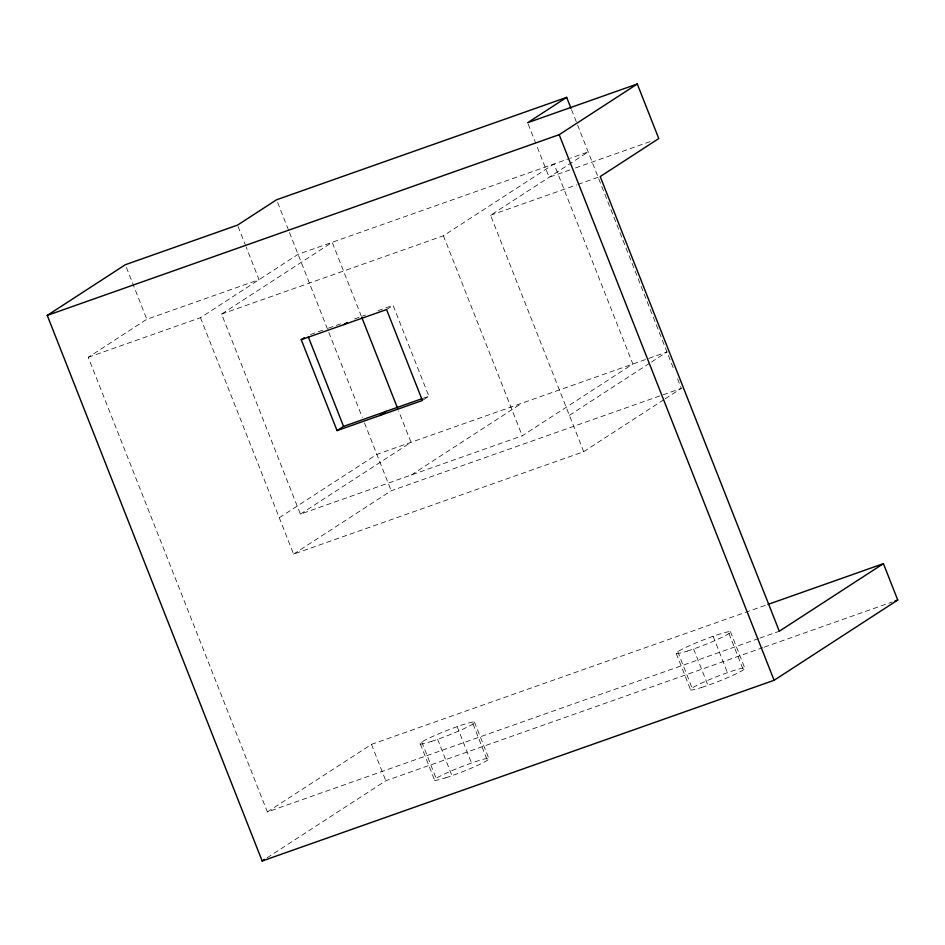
<?xml version="1.0" encoding="UTF-8"?>
<svg xmlns="http://www.w3.org/2000/svg" width="945" height="945" viewBox="0 0 945 945"><rect width="100%" height="100%" fill="white"/><g stroke="black" fill="none" stroke-linecap="round" stroke-linejoin="round"><path stroke-width="0.71" stroke-dasharray="4.72 3.54" d="M758.445 638.596L267.364 811.956L88.263 357.293L146.829 319.28L259.024 279.673L246.137 246.94M88.263 357.293L200.47 317.685L298.077 254.335L569.067 158.665M221.579 314.083L443.429 235.777L554.042 163.969L632.855 364.026L522.231 435.822L300.38 514.139L221.579 314.083L332.203 242.286L361.344 316.28M200.47 317.685L293.6 554.113L583.703 451.698L490.573 215.271L588.18 151.921L570.426 158.193M386.564 309.558L393.073 305.329L428.888 396.262L422.391 400.491M279.271 517.742L376.878 454.38L666.981 351.977L650.916 362.396M300.38 514.139L411.004 442.331L398.589 410.815M411.299 474.981L521.923 403.184M293.6 554.113L391.206 490.762L681.31 388.348L676.525 376.228M569.374 415.327L649.676 363.199M583.703 451.698L664.004 399.57M665.245 398.766L681.31 388.348M267.364 811.956L371.479 744.376L766.56 604.906M267.116 857.788L385.808 780.747L762.804 647.668M569.953 169.911L549.139 177.258L536.24 144.526M575.505 167.95L650.443 141.502M490.573 215.271L576.615 184.901M578.009 184.405L598.823 177.058M310.503 334.483L322.883 330.112M328.387 328.163L342.149 323.308M354.54 318.938L365.55 315.051M377.941 310.681L393.073 305.329M423.384 398.211L428.888 396.262M759.827 638.111L779.306 631.236M764.198 647.171L892.186 601.989M571.524 109.644L674.411 370.83M730.426 631.626L744.755 668.009M528.184 124.067L535.697 143.167M728.973 633.587L743.302 669.958M713.144 636.292L727.461 672.663M693.618 648.955L707.947 685.338M677.778 651.66L692.106 688.031M676.325 653.621L690.653 689.992M443.429 235.777L522.231 435.822M277.653 202.502L288.934 231.147M289.477 232.505L328.293 331.069M328.836 332.439L362.301 417.383M364.463 422.864L391.206 490.762M474.449 721.992L488.778 758.362M472.996 723.953L487.325 760.323M457.167 726.646L471.496 763.028M238.081 226.481L245.594 245.57M437.641 739.321L451.97 775.691M421.801 742.026L436.129 778.396M420.36 743.975L434.688 780.357M371.479 744.376L385.808 780.747M126.406 267.447L146.829 319.28M687.322 651.081A29.425 2.516 -21.5 0 0 730.627 632.252A29.425 2.516 -21.5 0 0 692.177 644.537A29.425 2.516 -21.5 0 0 687.322 651.081M701.651 687.452A29.425 2.516 -21.5 0 0 744.955 668.635A29.425 2.516 -21.5 0 0 706.506 680.908A29.425 2.516 -21.5 0 0 701.651 687.452M445.674 777.818A29.425 2.516 -21.5 0 0 488.978 758.989A29.425 2.516 -21.5 0 0 450.529 771.274A29.425 2.516 -21.5 0 0 445.674 777.818M431.345 741.447A29.425 2.516 -21.5 0 0 474.65 722.618A29.425 2.516 -21.5 0 0 436.2 734.891A29.425 2.516 -21.5 0 0 431.345 741.447"/><path stroke-width="1.42" d="M767.954 604.422L883.421 563.657L897.75 600.028L774.109 680.282L262.167 861.001L47.25 315.406L125.342 264.718L237.538 225.111L276.578 199.773L566.681 97.359L570.981 108.273M566.681 97.359L527.641 122.708L637.284 83.999L658.771 138.561L600.217 176.573L779.306 631.236L883.421 563.657M47.25 315.406L559.192 134.686L637.284 83.999M301.242 339.68L386.564 309.558L422.391 400.491L337.058 430.613L301.242 339.68L304.491 337.566M343.909 324.619L347.158 322.505M337.058 430.613L343.567 426.384L422.013 398.695M379.725 415.552L386.233 411.323M262.167 861.001L264.635 859.395M894.962 601.008L897.75 600.028M559.192 134.686L774.109 680.282M361.888 317.65L397.514 408.075M308.283 336.81L343.567 426.384"/></g></svg>
